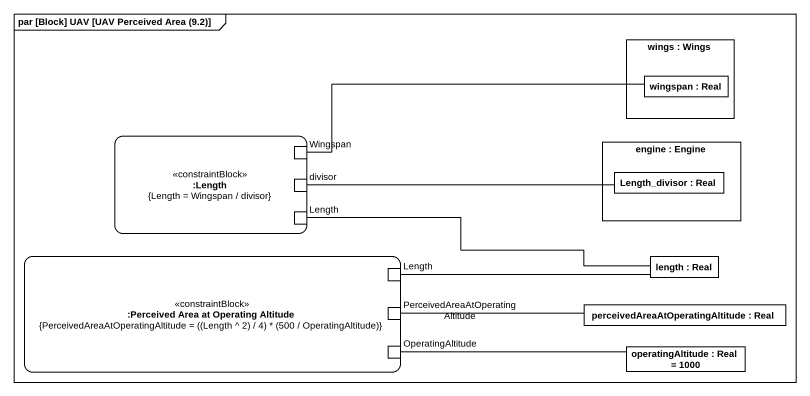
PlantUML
@startuml
mainframe par [Block] UAV [UAV Perceived Area (9.2)]
rectangle "wings : Wings" as wings {
  rectangle "wingspan : Real" as wingspan
}
rectangle ":Length\n{Length = Wingspan / divisor}" as Length <<constraintBlock>> {
  port Wingspan
  port divisor
  port "Length" as Length_2
}
rectangle "engine : Engine" as engine {
  rectangle "Length_divisor : Real" as Length_divisor
}
rectangle ":Perceived Area at Operating Altitude\n{PerceivedAreaAtOperatingAltitude = ((Length ^ 2) / 4) * (500 / OperatingAltitude)}" as Perceived_Area_at_Operating <<constraintBlock>> {
  port "Length" as Length_3
  port "PerceivedAreaAtOperatingAltitude" as PerceivedAreaAtOperatingAlti
  port OperatingAltitude
}
rectangle "length : Real" as length
rectangle "perceivedAreaAtOperatingAltitude : Real" as perceivedAreaAtOperatingAlti
rectangle "operatingAltitude : Real = 1000" as operatingAltitude
Wingspan -right- wingspan
divisor -right- Length_divisor
Length_2 -right- length
Length_3 -right- length
PerceivedAreaAtOperatingAlti -right- perceivedAreaAtOperatingAlti
OperatingAltitude -right- operatingAltitude
@enduml
